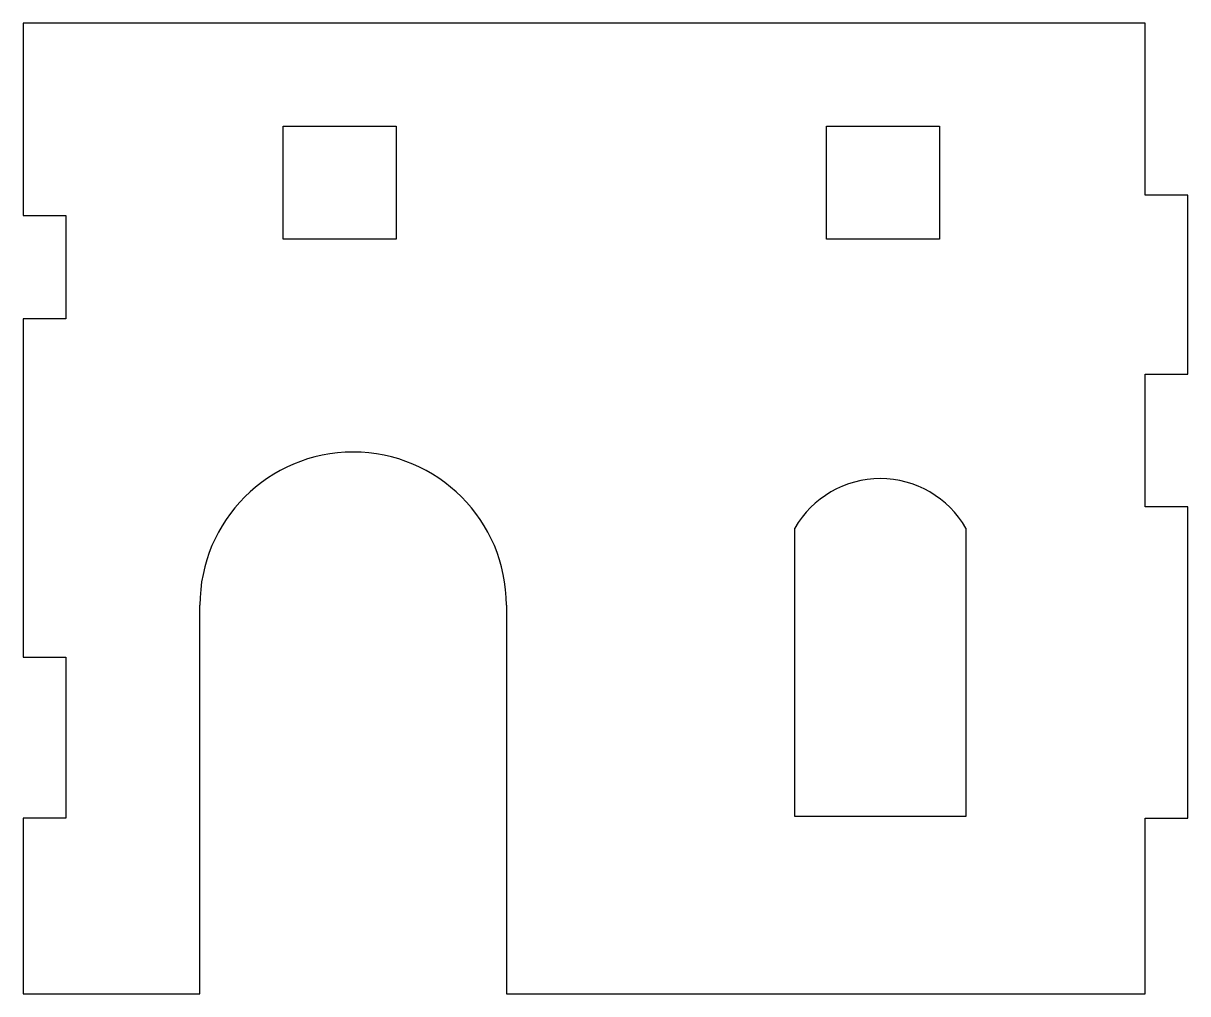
# Model space of a CAD drawing. Header units: millimetres. Extents: x -13.7 to 13.7, y -11.4 to 11.4.
import ezdxf

# ---------------------------------------------------------------- set-up
doc = ezdxf.new("R2010")
doc.units = ezdxf.units.MM
doc.layers.get('0').update_dxf_attribs({"linetype": 'CONTINUOUS'})

msp = doc.modelspace()

# ---------------------------------------------------------------- linework, layer by layer
for p, q in [((12.674, 11.401), (-13.674, 11.401)), ((-13.674, 11.401), (-13.674, 6.885)), ((12.674, 7.366), (12.674, 11.401)), ((-7.572, 8.984), (-4.919, 8.984)), ((-7.572, 6.331), (-7.572, 8.984)), ((-4.919, 8.984), (-4.919, 6.331)), ((5.191, 8.984), (7.844, 8.984)), ((5.191, 6.331), (5.191, 8.984)), ((7.844, 8.984), (7.844, 6.331)), ((13.674, 7.366), (12.674, 7.366)), ((13.674, 3.153), (13.674, 7.366)), ((-13.674, 6.885), (-12.674, 6.885)), ((-12.674, 6.885), (-12.674, 4.456)), ((-4.919, 6.331), (-7.572, 6.331)), ((7.844, 6.331), (5.191, 6.331)), ((-12.674, 4.456), (-13.674, 4.456)), ((-13.674, 4.456), (-13.674, -3.492)), ((12.674, 3.153), (13.674, 3.153)), ((12.674, 0.037), (12.674, 3.153)), ((13.674, 0.037), (12.674, 0.037)), ((13.674, -7.276), (13.674, 0.037)), ((4.447, -7.235), (4.447, -0.464)), ((8.463, -0.464), (8.463, -7.235)), ((-9.526, -11.401), (-9.526, -2.273)), ((-2.328, -2.273), (-2.328, -11.401)), ((-13.674, -3.492), (-12.674, -3.492)), ((-12.674, -3.492), (-12.674, -7.278)), ((-12.674, -7.278), (-13.674, -7.278)), ((-13.674, -7.278), (-13.674, -11.401)), ((8.463, -7.235), (4.447, -7.235)), ((12.674, -11.401), (12.674, -7.276)), ((12.674, -7.276), (13.674, -7.276)), ((-13.674, -11.401), (-9.526, -11.401)), ((-2.328, -11.401), (12.674, -11.401))]:
    msp.add_line(p, q)
for centre, radius, start, end in [((-5.927, -2.273), 3.599, 0, 180), ((6.455, -1.612), 2.313, 29.7432, 150.2568)]:
    msp.add_arc(centre, radius, start, end)

doc.saveas('drawing.dxf')
